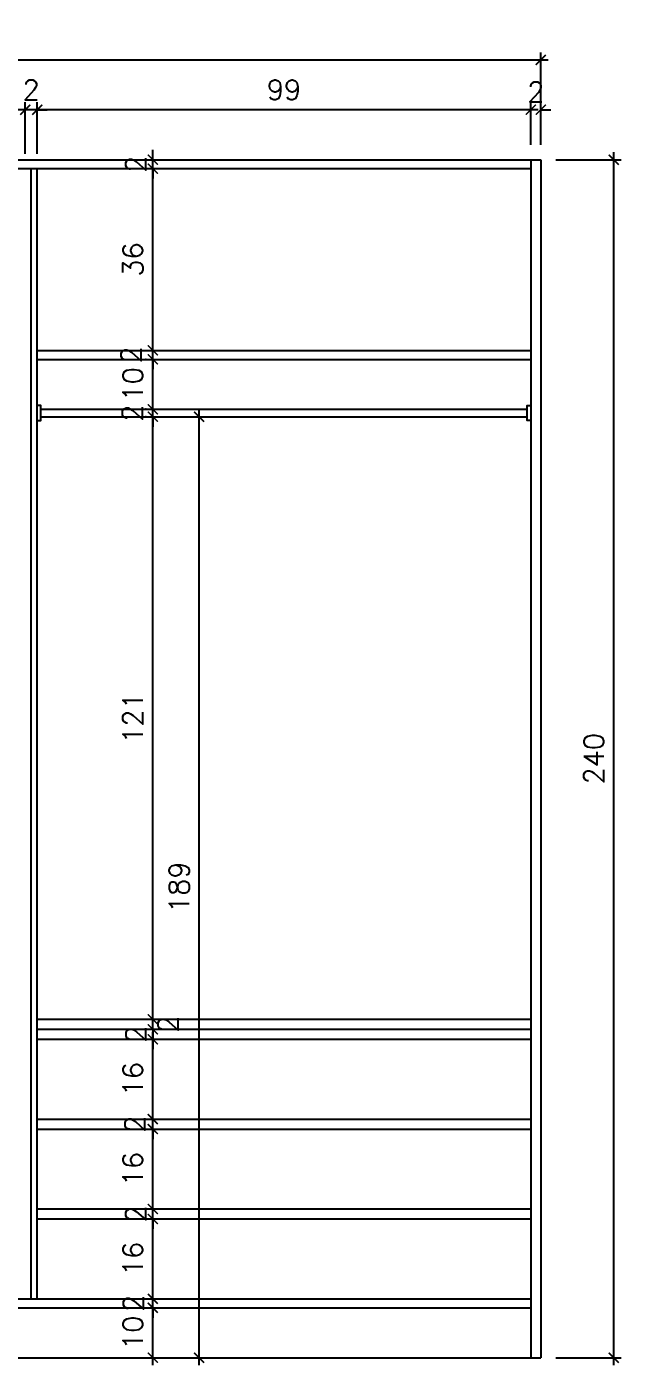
# Model space of a CAD drawing. Header units: centimetres. Extents: x -1287 to 4833, y -4090 to 0.
# Drawn here: x 822.2 to 941.2, y -1468.5 to -1200.4 of the extents above; entities that cross this region are included whole.
import ezdxf

# ---------------------------------------------------------------- set-up
doc = ezdxf.new("R2010")
doc.units = ezdxf.units.CM
doc.header["$LTSCALE"] = 100
doc.header["$MEASUREMENT"] = 0
for name, color, linetype in [('CABINET', 4, 'Continuous'), ('DIM IN', 1, 'Continuous'), ('WALL-03', 2, 'Continuous')]:
    doc.layers.add(name, color=color, linetype=linetype)
doc.styles.add('ROMANS', font='romans')
doc.dimstyles.new('AS-17-100', dxfattribs={"dimtxt": 10, "dimasz": 5, "dimexe": 10, "dimexo": 10, "dimgap": 6, "dimtad": 1, "dimtoh": 1, "dimdec": 0, "dimdsep": 46, "dimtxsty": 'ROMANS', "dimblk1": 'ARCHTICK', "dimblk2": 'ARCHTICK', "dimsah": 1, "dimcen": 25, "dimdle": 10, "dimclrd": 1, "dimclre": 1, "dimclrt": 2, "dimadec": 0, "dimazin": 0, "dimtfac": 1, "dimtdec": 0, "dimtofl": 0, "dimtmove": 2, "dimatfit": 3, "dimldrblk": 'ARCHTICK', "dimfxl": 1, "dimtolj": 1, "dimtzin": 0, "dimarcsym": 0})

# ---------------------------------------------------------------- blocks, each defined once
blk = doc.blocks.new('_ARCHTICK')
at = {"color": 0, "linetype": 'ByBlock', "const_width": 0.15}
blk.add_lwpolyline([(-0.5, -0.5), (0.5, 0.5)], dxfattribs=at)
blk = doc.blocks.new('*D125')
at = {"layer": 'Defpoints', "color": 0, "transparency": 16777216}
for p in [(925.1, -1207.04), (669.31, -1227.04), (925.1, -1227.04)]:
    blk.add_point(p, dxfattribs=at)
at = {"layer": 'DIM IN', "color": 1, "lineweight": -2, "transparency": 16777216}
for p, q in [((669.31, -1224.04), (669.31, -1205.54)), ((925.1, -1224.04), (925.1, -1205.54)), ((667.81, -1207.04), (926.6, -1207.04))]:
    blk.add_line(p, q, dxfattribs=at)
at = {"layer": 'DIM IN', "color": 1, "lineweight": -2, "transparency": 16777216, "xscale": 2, "yscale": 2, "zscale": 2, "rotation": 180}
blk.add_blockref('_ARCHTICK', (669.31, -1207.04), dxfattribs=at)
at = {"layer": 'DIM IN', "color": 1, "lineweight": -2, "transparency": 16777216, "xscale": 2, "yscale": 2, "zscale": 2}
blk.add_blockref('_ARCHTICK', (925.1, -1207.04), dxfattribs=at)
at = {"layer": 'DIM IN', "color": 2, "transparency": 16777216, "insert": (797.21, -1203.04), "char_height": 4, "attachment_point": 5, "style": 'ROMANS'}
blk.add_mtext('\\A1;256', dxfattribs=at)
blk = doc.blocks.new('*D287')
at = {"layer": 'Defpoints', "color": 0, "transparency": 16777216}
for p in [(925.1, -1217.04), (923.1, -1227.04), (925.1, -1227.04)]:
    blk.add_point(p, dxfattribs=at)
at = {"layer": 'DIM IN', "color": 1, "lineweight": -2, "transparency": 16777216}
for p, q in [((923.1, -1217.04), (921.1, -1217.04)), ((923.1, -1224.04), (923.1, -1215.54)), ((925.1, -1224.04), (925.1, -1215.54)), ((925.1, -1217.04), (927.1, -1217.04))]:
    blk.add_line(p, q, dxfattribs=at)
at = {"layer": 'DIM IN', "color": 1, "lineweight": -2, "transparency": 16777216, "xscale": 2, "yscale": 2, "zscale": 2}
blk.add_blockref('_ARCHTICK', (923.1, -1217.04), dxfattribs=at)
at = {"layer": 'DIM IN', "color": 1, "lineweight": -2, "transparency": 16777216, "xscale": 2, "yscale": 2, "zscale": 2, "rotation": 180}
blk.add_blockref('_ARCHTICK', (925.1, -1217.04), dxfattribs=at)
at = {"layer": 'DIM IN', "color": 2, "transparency": 16777216, "insert": (924.1, -1213.47), "char_height": 4, "attachment_point": 5, "style": 'ROMANS'}
blk.add_mtext('\\A1;2', dxfattribs=at)
blk = doc.blocks.new('*D126')
at = {"layer": 'Defpoints', "color": 0, "transparency": 16777216}
for p in [(835.94, -1457.04), (847.44, -1457.04), (835.94, -1467.04)]:
    blk.add_point(p, dxfattribs=at)
at = {"layer": 'DIM IN', "color": 1, "lineweight": -2, "transparency": 16777216}
for p, q in [((847.44, -1468.54), (847.44, -1455.54)), ((838.94, -1457.04), (848.94, -1457.04)), ((838.94, -1467.04), (848.94, -1467.04))]:
    blk.add_line(p, q, dxfattribs=at)
at = {"layer": 'DIM IN', "color": 1, "lineweight": -2, "transparency": 16777216, "xscale": 2, "yscale": 2, "zscale": 2}
for p, rotation in [((847.44, -1457.04), 90), ((847.44, -1467.04), 270)]:
    blk.add_blockref('_ARCHTICK', p, dxfattribs=dict(at, rotation=rotation))
at = {"layer": 'DIM IN', "color": 2, "transparency": 16777216, "insert": (843.44, -1462.04), "char_height": 4, "attachment_point": 5, "rotation": 90, "style": 'ROMANS'}
blk.add_mtext('\\A1;10', dxfattribs=at)
blk = doc.blocks.new('*D127')
at = {"layer": 'Defpoints', "color": 0, "transparency": 16777216}
for p in [(835.94, -1439.24), (847.44, -1439.24), (835.94, -1455.24)]:
    blk.add_point(p, dxfattribs=at)
at = {"layer": 'DIM IN', "color": 1, "lineweight": -2, "transparency": 16777216}
for p, q in [((838.94, -1439.24), (848.94, -1439.24)), ((847.44, -1456.74), (847.44, -1437.74)), ((838.94, -1455.24), (848.94, -1455.24))]:
    blk.add_line(p, q, dxfattribs=at)
at = {"layer": 'DIM IN', "color": 1, "lineweight": -2, "transparency": 16777216, "xscale": 2, "yscale": 2, "zscale": 2}
for p, rotation in [((847.44, -1439.24), 90), ((847.44, -1455.24), 270)]:
    blk.add_blockref('_ARCHTICK', p, dxfattribs=dict(at, rotation=rotation))
at = {"layer": 'DIM IN', "color": 2, "transparency": 16777216, "insert": (843.44, -1447.24), "char_height": 4, "attachment_point": 5, "rotation": 90, "style": 'ROMANS'}
blk.add_mtext('\\A1;16', dxfattribs=at)
blk = doc.blocks.new('*D128')
at = {"layer": 'Defpoints', "color": 0, "transparency": 16777216}
for p in [(835.94, -1437.24), (835.94, -1439.24), (847.44, -1437.24)]:
    blk.add_point(p, dxfattribs=at)
at = {"layer": 'DIM IN', "color": 1, "lineweight": -2, "transparency": 16777216}
for p, q in [((847.44, -1437.24), (847.44, -1435.24)), ((838.94, -1437.24), (848.94, -1437.24)), ((838.94, -1439.24), (848.94, -1439.24)), ((847.44, -1439.24), (847.44, -1441.24))]:
    blk.add_line(p, q, dxfattribs=at)
at = {"layer": 'DIM IN', "color": 1, "lineweight": -2, "transparency": 16777216, "xscale": 2, "yscale": 2, "zscale": 2}
for p, rotation in [((847.44, -1437.24), 270), ((847.44, -1439.24), 90)]:
    blk.add_blockref('_ARCHTICK', p, dxfattribs=dict(at, rotation=rotation))
at = {"layer": 'DIM IN', "color": 2, "transparency": 16777216, "insert": (844.04, -1438.24), "char_height": 4, "attachment_point": 5, "rotation": 90, "style": 'ROMANS'}
blk.add_mtext('\\A1;2', dxfattribs=at)
blk = doc.blocks.new('*D129')
at = {"layer": 'Defpoints', "color": 0, "transparency": 16777216}
for p in [(835.94, -1421.24), (847.44, -1421.24), (835.94, -1437.24)]:
    blk.add_point(p, dxfattribs=at)
at = {"layer": 'DIM IN', "color": 1, "lineweight": -2, "transparency": 16777216}
for p, q in [((847.44, -1438.74), (847.44, -1419.74)), ((838.94, -1421.24), (848.94, -1421.24)), ((838.94, -1437.24), (848.94, -1437.24))]:
    blk.add_line(p, q, dxfattribs=at)
at = {"layer": 'DIM IN', "color": 1, "lineweight": -2, "transparency": 16777216, "xscale": 2, "yscale": 2, "zscale": 2}
for p, rotation in [((847.44, -1421.24), 90), ((847.44, -1437.24), 270)]:
    blk.add_blockref('_ARCHTICK', p, dxfattribs=dict(at, rotation=rotation))
at = {"layer": 'DIM IN', "color": 2, "transparency": 16777216, "insert": (843.44, -1429.24), "char_height": 4, "attachment_point": 5, "rotation": 90, "style": 'ROMANS'}
blk.add_mtext('\\A1;16', dxfattribs=at)
blk = doc.blocks.new('*D130')
at = {"layer": 'Defpoints', "color": 0, "transparency": 16777216}
for p in [(835.94, -1419.24), (847.44, -1419.24), (835.94, -1421.24)]:
    blk.add_point(p, dxfattribs=at)
at = {"layer": 'DIM IN', "color": 1, "lineweight": -2, "transparency": 16777216}
for p, q in [((847.44, -1419.24), (847.44, -1417.24)), ((838.94, -1419.24), (848.94, -1419.24)), ((838.94, -1421.24), (848.94, -1421.24)), ((847.44, -1421.24), (847.44, -1423.24))]:
    blk.add_line(p, q, dxfattribs=at)
at = {"layer": 'DIM IN', "color": 1, "lineweight": -2, "transparency": 16777216, "xscale": 2, "yscale": 2, "zscale": 2}
for p, rotation in [((847.44, -1419.24), 270), ((847.44, -1421.24), 90)]:
    blk.add_blockref('_ARCHTICK', p, dxfattribs=dict(at, rotation=rotation))
at = {"layer": 'DIM IN', "color": 2, "transparency": 16777216, "insert": (843.87, -1420.24), "char_height": 4, "attachment_point": 5, "rotation": 90, "style": 'ROMANS'}
blk.add_mtext('\\A1;2', dxfattribs=at)
blk = doc.blocks.new('*D131')
at = {"layer": 'Defpoints', "color": 0, "transparency": 16777216}
for p in [(835.94, -1403.24), (847.44, -1403.24), (835.94, -1419.24)]:
    blk.add_point(p, dxfattribs=at)
at = {"layer": 'DIM IN', "color": 1, "lineweight": -2, "transparency": 16777216}
for p, q in [((847.44, -1420.74), (847.44, -1401.74)), ((838.94, -1403.24), (848.94, -1403.24)), ((838.94, -1419.24), (848.94, -1419.24))]:
    blk.add_line(p, q, dxfattribs=at)
at = {"layer": 'DIM IN', "color": 1, "lineweight": -2, "transparency": 16777216, "xscale": 2, "yscale": 2, "zscale": 2}
for p, rotation in [((847.44, -1403.24), 90), ((847.44, -1419.24), 270)]:
    blk.add_blockref('_ARCHTICK', p, dxfattribs=dict(at, rotation=rotation))
at = {"layer": 'DIM IN', "color": 2, "transparency": 16777216, "insert": (843.44, -1411.24), "char_height": 4, "attachment_point": 5, "rotation": 90, "style": 'ROMANS'}
blk.add_mtext('\\A1;16', dxfattribs=at)
blk = doc.blocks.new('*D132')
at = {"layer": 'Defpoints', "color": 0, "transparency": 16777216}
for p in [(835.94, -1401.24), (847.44, -1401.24), (835.94, -1403.24)]:
    blk.add_point(p, dxfattribs=at)
at = {"layer": 'DIM IN', "color": 1, "lineweight": -2, "transparency": 16777216}
for p, q in [((847.44, -1401.24), (847.44, -1399.24)), ((838.94, -1401.24), (848.94, -1401.24)), ((838.94, -1403.24), (848.94, -1403.24)), ((847.44, -1403.24), (847.44, -1405.24))]:
    blk.add_line(p, q, dxfattribs=at)
at = {"layer": 'DIM IN', "color": 1, "lineweight": -2, "transparency": 16777216, "xscale": 2, "yscale": 2, "zscale": 2}
for p, rotation in [((847.44, -1401.24), 270), ((847.44, -1403.24), 90)]:
    blk.add_blockref('_ARCHTICK', p, dxfattribs=dict(at, rotation=rotation))
at = {"layer": 'DIM IN', "color": 2, "transparency": 16777216, "insert": (844.07, -1402.24), "char_height": 4, "attachment_point": 5, "rotation": 90, "style": 'ROMANS'}
blk.add_mtext('\\A1;2', dxfattribs=at)
blk = doc.blocks.new('*D133')
at = {"layer": 'Defpoints', "color": 0, "transparency": 16777216}
for p in [(835.94, -1399.24), (847.44, -1399.24), (835.94, -1401.24)]:
    blk.add_point(p, dxfattribs=at)
at = {"layer": 'DIM IN', "color": 1, "lineweight": -2, "transparency": 16777216}
for p, q in [((838.94, -1399.24), (848.94, -1399.24)), ((847.44, -1399.24), (847.44, -1397.24)), ((838.94, -1401.24), (848.94, -1401.24)), ((847.44, -1401.24), (847.44, -1403.24))]:
    blk.add_line(p, q, dxfattribs=at)
at = {"layer": 'DIM IN', "color": 1, "lineweight": -2, "transparency": 16777216, "xscale": 2, "yscale": 2, "zscale": 2}
for p, rotation in [((847.44, -1399.24), 270), ((847.44, -1401.24), 90)]:
    blk.add_blockref('_ARCHTICK', p, dxfattribs=dict(at, rotation=rotation))
at = {"layer": 'DIM IN', "color": 2, "transparency": 16777216, "insert": (850.53, -1400.24), "char_height": 4, "attachment_point": 5, "rotation": 90, "style": 'ROMANS'}
blk.add_mtext('\\A1;2', dxfattribs=at)
blk = doc.blocks.new('*D134')
at = {"layer": 'Defpoints', "color": 0, "transparency": 16777216}
for p in [(835.94, -1455.24), (847.44, -1455.24), (835.94, -1457.04)]:
    blk.add_point(p, dxfattribs=at)
at = {"layer": 'DIM IN', "color": 1, "lineweight": -2, "transparency": 16777216}
for p, q in [((838.94, -1455.24), (848.94, -1455.24)), ((847.44, -1455.24), (847.44, -1453.24)), ((838.94, -1457.04), (848.94, -1457.04)), ((847.44, -1457.04), (847.44, -1459.04))]:
    blk.add_line(p, q, dxfattribs=at)
at = {"layer": 'DIM IN', "color": 1, "lineweight": -2, "transparency": 16777216, "xscale": 2, "yscale": 2, "zscale": 2}
for p, rotation in [((847.44, -1455.24), 270), ((847.44, -1457.04), 90)]:
    blk.add_blockref('_ARCHTICK', p, dxfattribs=dict(at, rotation=rotation))
at = {"layer": 'DIM IN', "color": 2, "transparency": 16777216, "insert": (843.57, -1456.14), "char_height": 4, "attachment_point": 5, "rotation": 90, "style": 'ROMANS'}
blk.add_mtext('\\A1;2', dxfattribs=at)
blk = doc.blocks.new('*D317')
at = {"layer": 'Defpoints', "color": 0, "transparency": 16777216}
for p in [(831.18, -1265.24), (847.44, -1265.24), (831.18, -1267.04)]:
    blk.add_point(p, dxfattribs=at)
at = {"layer": 'DIM IN', "color": 1, "lineweight": -2, "transparency": 16777216}
for p, q in [((834.18, -1265.24), (848.94, -1265.24)), ((847.44, -1265.24), (847.44, -1263.24)), ((834.18, -1267.04), (848.94, -1267.04)), ((847.44, -1267.04), (847.44, -1269.04))]:
    blk.add_line(p, q, dxfattribs=at)
at = {"layer": 'DIM IN', "color": 1, "lineweight": -2, "transparency": 16777216, "xscale": 2, "yscale": 2, "zscale": 2}
for p, rotation in [((847.44, -1265.24), 270), ((847.44, -1267.04), 90)]:
    blk.add_blockref('_ARCHTICK', p, dxfattribs=dict(at, rotation=rotation))
at = {"layer": 'DIM IN', "color": 2, "transparency": 16777216, "insert": (843.1, -1266.14), "char_height": 4, "attachment_point": 5, "rotation": 90, "style": 'ROMANS'}
blk.add_mtext('\\A1;2', dxfattribs=at)
blk = doc.blocks.new('*D318')
at = {"layer": 'Defpoints', "color": 0, "transparency": 16777216}
for p in [(831.18, -1228.84), (847.44, -1228.84), (831.18, -1265.24)]:
    blk.add_point(p, dxfattribs=at)
at = {"layer": 'DIM IN', "color": 1, "lineweight": -2, "transparency": 16777216}
for p, q in [((847.44, -1266.74), (847.44, -1227.34)), ((834.18, -1228.84), (848.94, -1228.84)), ((834.18, -1265.24), (848.94, -1265.24))]:
    blk.add_line(p, q, dxfattribs=at)
at = {"layer": 'DIM IN', "color": 1, "lineweight": -2, "transparency": 16777216, "xscale": 2, "yscale": 2, "zscale": 2}
for p, rotation in [((847.44, -1228.84), 90), ((847.44, -1265.24), 270)]:
    blk.add_blockref('_ARCHTICK', p, dxfattribs=dict(at, rotation=rotation))
at = {"layer": 'DIM IN', "color": 2, "transparency": 16777216, "insert": (843.44, -1247.04), "char_height": 4, "attachment_point": 5, "rotation": 90, "style": 'ROMANS'}
blk.add_mtext('\\A1;36', dxfattribs=at)
blk = doc.blocks.new('*D173')
at = {"layer": 'Defpoints', "color": 0, "transparency": 16777216}
for p in [(850.44, -1278.54), (856.7, -1278.54), (847.44, -1467.04)]:
    blk.add_point(p, dxfattribs=at)
at = {"layer": 'DIM IN', "color": 1, "lineweight": -2, "transparency": 16777216}
for p, q in [((853.44, -1278.54), (858.2, -1278.54)), ((856.7, -1468.54), (856.7, -1277.04)), ((850.44, -1467.04), (858.2, -1467.04))]:
    blk.add_line(p, q, dxfattribs=at)
at = {"layer": 'DIM IN', "color": 1, "lineweight": -2, "transparency": 16777216, "xscale": 2, "yscale": 2, "zscale": 2}
for p, rotation in [((856.7, -1278.54), 90), ((856.7, -1467.04), 270)]:
    blk.add_blockref('_ARCHTICK', p, dxfattribs=dict(at, rotation=rotation))
at = {"layer": 'DIM IN', "color": 2, "transparency": 16777216, "insert": (852.7, -1372.79), "char_height": 4, "attachment_point": 5, "rotation": 90, "style": 'ROMANS'}
blk.add_mtext('\\A1;189', dxfattribs=at)
blk = doc.blocks.new('*D319')
at = {"layer": 'Defpoints', "color": 0, "transparency": 16777216}
for p in [(824.3, -1217.04), (923.1, -1227.04), (824.3, -1228.84)]:
    blk.add_point(p, dxfattribs=at)
at = {"layer": 'DIM IN', "color": 1, "lineweight": -2, "transparency": 16777216}
for p, q in [((924.6, -1217.04), (822.8, -1217.04)), ((824.3, -1225.84), (824.3, -1215.54)), ((923.1, -1224.04), (923.1, -1215.54))]:
    blk.add_line(p, q, dxfattribs=at)
at = {"layer": 'DIM IN', "color": 1, "lineweight": -2, "transparency": 16777216, "xscale": 2, "yscale": 2, "zscale": 2, "rotation": 180}
blk.add_blockref('_ARCHTICK', (824.3, -1217.04), dxfattribs=at)
at = {"layer": 'DIM IN', "color": 1, "lineweight": -2, "transparency": 16777216, "xscale": 2, "yscale": 2, "zscale": 2}
blk.add_blockref('_ARCHTICK', (923.1, -1217.04), dxfattribs=at)
at = {"layer": 'DIM IN', "color": 2, "transparency": 16777216, "insert": (873.7, -1213.04), "char_height": 4, "attachment_point": 5, "style": 'ROMANS'}
blk.add_mtext('\\A1;99', dxfattribs=at)
blk = doc.blocks.new('*D320')
at = {"layer": 'Defpoints', "color": 0, "transparency": 16777216}
for p in [(821.9, -1217.04), (821.9, -1228.84), (824.3, -1228.84)]:
    blk.add_point(p, dxfattribs=at)
at = {"layer": 'DIM IN', "color": 1, "lineweight": -2, "transparency": 16777216}
for p, q in [((821.9, -1217.04), (819.9, -1217.04)), ((821.9, -1225.84), (821.9, -1215.54)), ((824.3, -1225.84), (824.3, -1215.54)), ((824.3, -1217.04), (826.3, -1217.04))]:
    blk.add_line(p, q, dxfattribs=at)
at = {"layer": 'DIM IN', "color": 1, "lineweight": -2, "transparency": 16777216, "xscale": 2, "yscale": 2, "zscale": 2}
blk.add_blockref('_ARCHTICK', (821.9, -1217.04), dxfattribs=at)
at = {"layer": 'DIM IN', "color": 1, "lineweight": -2, "transparency": 16777216, "xscale": 2, "yscale": 2, "zscale": 2, "rotation": 180}
blk.add_blockref('_ARCHTICK', (824.3, -1217.04), dxfattribs=at)
at = {"layer": 'DIM IN', "color": 2, "transparency": 16777216, "insert": (823.1, -1213.05), "char_height": 4, "attachment_point": 5, "style": 'ROMANS'}
blk.add_mtext('\\A1;2', dxfattribs=at)
blk = doc.blocks.new('*D321')
at = {"layer": 'Defpoints', "color": 0, "transparency": 16777216}
for p in [(723.3, -1217.04), (723.3, -1228.84), (821.9, -1228.84)]:
    blk.add_point(p, dxfattribs=at)
at = {"layer": 'DIM IN', "color": 1, "lineweight": -2, "transparency": 16777216}
for p, q in [((823.4, -1217.04), (721.8, -1217.04)), ((723.3, -1225.84), (723.3, -1215.54)), ((821.9, -1225.84), (821.9, -1215.54))]:
    blk.add_line(p, q, dxfattribs=at)
at = {"layer": 'DIM IN', "color": 1, "lineweight": -2, "transparency": 16777216, "xscale": 2, "yscale": 2, "zscale": 2, "rotation": 180}
blk.add_blockref('_ARCHTICK', (723.3, -1217.04), dxfattribs=at)
at = {"layer": 'DIM IN', "color": 1, "lineweight": -2, "transparency": 16777216, "xscale": 2, "yscale": 2, "zscale": 2}
blk.add_blockref('_ARCHTICK', (821.9, -1217.04), dxfattribs=at)
at = {"layer": 'DIM IN', "color": 2, "transparency": 16777216, "insert": (772.6, -1213.04), "char_height": 4, "attachment_point": 5, "style": 'ROMANS'}
blk.add_mtext('\\A1;99', dxfattribs=at)
blk = doc.blocks.new('*D326')
at = {"layer": 'Defpoints', "color": 0, "transparency": 16777216}
for p in [(847.44, -1227.04), (847.44, -1227.04), (831.18, -1228.84)]:
    blk.add_point(p, dxfattribs=at)
at = {"layer": 'DIM IN', "color": 1, "lineweight": -2, "transparency": 16777216}
for p, q in [((847.44, -1227.04), (847.44, -1225.04)), ((844.44, -1227.04), (845.94, -1227.04)), ((834.18, -1228.84), (848.94, -1228.84)), ((847.44, -1228.84), (847.44, -1230.84))]:
    blk.add_line(p, q, dxfattribs=at)
at = {"layer": 'DIM IN', "color": 1, "lineweight": -2, "transparency": 16777216, "xscale": 2, "yscale": 2, "zscale": 2}
for p, rotation in [((847.44, -1227.04), 270), ((847.44, -1228.84), 90)]:
    blk.add_blockref('_ARCHTICK', p, dxfattribs=dict(at, rotation=rotation))
at = {"layer": 'DIM IN', "color": 2, "transparency": 16777216, "insert": (844.03, -1227.94), "char_height": 4, "attachment_point": 5, "rotation": 90, "style": 'ROMANS'}
blk.add_mtext('\\A1;2', dxfattribs=at)
blk = doc.blocks.new('*D327')
at = {"layer": 'Defpoints', "color": 0, "transparency": 16777216}
for p in [(847.44, -1278.54), (849.13, -1278.54), (835.94, -1399.24)]:
    blk.add_point(p, dxfattribs=at)
at = {"layer": 'DIM IN', "color": 1, "lineweight": -2, "transparency": 16777216}
for p, q in [((846.13, -1278.54), (845.94, -1278.54)), ((847.44, -1400.74), (847.44, -1277.04)), ((838.94, -1399.24), (848.94, -1399.24))]:
    blk.add_line(p, q, dxfattribs=at)
at = {"layer": 'DIM IN', "color": 1, "lineweight": -2, "transparency": 16777216, "xscale": 2, "yscale": 2, "zscale": 2}
for p, rotation in [((847.44, -1278.54), 90), ((847.44, -1399.24), 270)]:
    blk.add_blockref('_ARCHTICK', p, dxfattribs=dict(at, rotation=rotation))
at = {"layer": 'DIM IN', "color": 2, "transparency": 16777216, "insert": (843.44, -1338.89), "char_height": 4, "attachment_point": 5, "rotation": 90, "style": 'ROMANS'}
blk.add_mtext('\\A1;121', dxfattribs=at)
blk = doc.blocks.new('*D328')
at = {"layer": 'Defpoints', "color": 0, "transparency": 16777216}
for p in [(847.44, -1277.04), (849.13, -1277.04), (849.13, -1278.54)]:
    blk.add_point(p, dxfattribs=at)
at = {"layer": 'DIM IN', "color": 1, "lineweight": -2, "transparency": 16777216}
for p, q in [((847.44, -1277.04), (847.44, -1275.04)), ((846.13, -1277.04), (845.94, -1277.04)), ((846.13, -1278.54), (845.94, -1278.54)), ((847.44, -1278.54), (847.44, -1280.54))]:
    blk.add_line(p, q, dxfattribs=at)
at = {"layer": 'DIM IN', "color": 1, "lineweight": -2, "transparency": 16777216, "xscale": 2, "yscale": 2, "zscale": 2}
for p, rotation in [((847.44, -1277.04), 270), ((847.44, -1278.54), 90)]:
    blk.add_blockref('_ARCHTICK', p, dxfattribs=dict(at, rotation=rotation))
at = {"layer": 'DIM IN', "color": 2, "transparency": 16777216, "insert": (843.34, -1277.79), "char_height": 4, "attachment_point": 5, "rotation": 90, "style": 'ROMANS'}
blk.add_mtext('\\A1;2', dxfattribs=at)
blk = doc.blocks.new('*D329')
at = {"layer": 'Defpoints', "color": 0, "transparency": 16777216}
for p in [(847.44, -1267.04), (849.13, -1267.04), (849.13, -1277.04)]:
    blk.add_point(p, dxfattribs=at)
at = {"layer": 'DIM IN', "color": 1, "lineweight": -2, "transparency": 16777216}
for p, q in [((847.44, -1278.54), (847.44, -1265.54)), ((846.13, -1267.04), (845.94, -1267.04)), ((846.13, -1277.04), (845.94, -1277.04))]:
    blk.add_line(p, q, dxfattribs=at)
at = {"layer": 'DIM IN', "color": 1, "lineweight": -2, "transparency": 16777216, "xscale": 2, "yscale": 2, "zscale": 2}
for p, rotation in [((847.44, -1267.04), 90), ((847.44, -1277.04), 270)]:
    blk.add_blockref('_ARCHTICK', p, dxfattribs=dict(at, rotation=rotation))
at = {"layer": 'DIM IN', "color": 2, "transparency": 16777216, "insert": (843.44, -1272.04), "char_height": 4, "attachment_point": 5, "rotation": 90, "style": 'ROMANS'}
blk.add_mtext('\\A1;10', dxfattribs=at)
blk = doc.blocks.new('*D174')
at = {"layer": 'Defpoints', "color": 0, "transparency": 16777216}
for p in [(925.1, -1227.04), (939.69, -1227.04), (925.1, -1467.04)]:
    blk.add_point(p, dxfattribs=at)
at = {"layer": 'DIM IN', "color": 1, "lineweight": -2, "transparency": 16777216}
for p, q in [((928.1, -1227.04), (941.19, -1227.04)), ((939.69, -1468.54), (939.69, -1225.54)), ((928.1, -1467.04), (941.19, -1467.04))]:
    blk.add_line(p, q, dxfattribs=at)
at = {"layer": 'DIM IN', "color": 1, "lineweight": -2, "transparency": 16777216, "xscale": 2, "yscale": 2, "zscale": 2}
for p, rotation in [((939.69, -1227.04), 90), ((939.69, -1467.04), 270)]:
    blk.add_blockref('_ARCHTICK', p, dxfattribs=dict(at, rotation=rotation))
at = {"layer": 'DIM IN', "color": 2, "transparency": 16777216, "insert": (935.69, -1347.04), "char_height": 4, "attachment_point": 5, "rotation": 90, "style": 'ROMANS'}
blk.add_mtext('\\A1;240', dxfattribs=at)

msp = doc.modelspace()

# ---------------------------------------------------------------- linework, layer by layer
at = {"layer": 'CABINET', "color": 2}
for p, q in [((670.1, -1227.04), (925.1, -1227.04)), ((925.1, -1227.04), (925.1, -1467.04))]:
    msp.add_line(p, q, dxfattribs=at)
at = {"layer": 'CABINET', "color": 1}
for p, q in [((923.1, -1227.04), (923.1, -1467.04)), ((672.1, -1228.84), (923.1, -1228.84)), ((823.1, -1455.24), (823.1, -1228.84)), ((823.1, -1455.24), (823.1, -1228.84)), ((824.3, -1455.24), (824.3, -1228.84)), ((824.3, -1265.24), (923.1, -1265.24)), ((824.3, -1267.04), (923.1, -1267.04)), ((825, -1277.04), (922.4, -1277.04)), ((825, -1278.54), (922.4, -1278.54)), ((824.3, -1399.24), (923.1, -1399.24)), ((824.3, -1401.24), (923.1, -1401.24)), ((824.3, -1403.24), (923.1, -1403.24)), ((824.3, -1419.24), (923.1, -1419.24)), ((824.3, -1421.24), (923.1, -1421.24)), ((824.3, -1437.24), (923.1, -1437.24)), ((824.3, -1439.24), (923.1, -1439.24)), ((723.3, -1455.24), (923.1, -1455.24)), ((672.1, -1457.04), (923.1, -1457.04))]:
    msp.add_line(p, q, dxfattribs=at)
for points in [[(824.3, -1279.29), (825, -1279.29), (825, -1276.29), (824.3, -1276.29)], [(923.1, -1279.29), (922.4, -1279.29), (922.4, -1276.29), (923.1, -1276.29)]]:
    msp.add_lwpolyline(points, dxfattribs=at)
at = {"layer": 'WALL-03'}
msp.add_line((670.1, -1467.04), (925.1, -1467.04), dxfattribs=at)

# ---------------------------------------------------------------- dimensions: what is measured, and where the dimension line sits
at = {"layer": 'DIM IN'}
for base, p1, p2, picture, middle in [((925.1, -1207.04), (669.31, -1227.04), (925.1, -1227.04), '*D125', (797.21, -1203.04)), ((723.3, -1217.04), (821.9, -1228.84), (723.3, -1228.84), '*D321', (772.6, -1213.04)), ((824.3, -1217.04), (923.1, -1227.04), (824.3, -1228.84), '*D319', (873.7, -1213.04))]:
    dim = msp.add_linear_dim(base=base, p1=p1, p2=p2, dimstyle='AS-17-100', override={"dimtxt": 4, "dimasz": 2, "dimexe": 1.5, "dimexo": 3, "dimgap": 2, "dimdle": 1.5}, dxfattribs=at)
    dim.commit()
    dim.dimension.update_dxf_attribs({"geometry": picture, "text_midpoint": middle})
for base, p1, p2, picture, middle in [((821.9, -1217.04), (824.3, -1228.84), (821.9, -1228.84), '*D320', (823.1, -1213.05)), ((925.1, -1217.04), (923.1, -1227.04), (925.1, -1227.04), '*D287', (924.1, -1213.47))]:
    dim = msp.add_linear_dim(base=base, p1=p1, p2=p2, dimstyle='AS-17-100', override={"dimtxt": 4, "dimasz": 2, "dimexe": 1.5, "dimexo": 3, "dimgap": 2, "dimdle": 1.5}, dxfattribs=at)
    dim.commit()
    dim.dimension.update_dxf_attribs({"geometry": picture, "text_midpoint": middle, "dimtype": 160})
for base, p1, p2, picture, middle in [((847.44, -1227.04), (831.18, -1228.84), (847.44, -1227.04), '*D326', (844.03, -1227.94)), ((847.44, -1265.24), (831.18, -1267.04), (831.18, -1265.24), '*D317', (843.1, -1266.14)), ((847.44237785, -1277.04163752), (849.13175487, -1278.54163752), (849.13175487, -1277.04163752), '*D328', (843.33984204, -1277.79163752)), ((847.44, -1399.24), (835.94, -1401.24), (835.94, -1399.24), '*D133', (850.53, -1400.24)), ((847.44, -1401.24), (835.94, -1403.24), (835.94, -1401.24), '*D132', (844.07, -1402.24)), ((847.44, -1419.24), (835.94, -1421.24), (835.94, -1419.24), '*D130', (843.87, -1420.24)), ((847.44, -1437.24), (835.94, -1439.24), (835.94, -1437.24), '*D128', (844.04, -1438.24)), ((847.44, -1455.24), (835.94, -1457.04), (835.94, -1455.24), '*D134', (843.57, -1456.14))]:
    dim = msp.add_linear_dim(base=base, p1=p1, p2=p2, angle=90, dimstyle='AS-17-100', override={"dimtxt": 4, "dimasz": 2, "dimexe": 1.5, "dimexo": 3, "dimgap": 2, "dimdle": 1.5}, dxfattribs=at)
    dim.commit()
    dim.dimension.update_dxf_attribs({"geometry": picture, "text_midpoint": middle, "dimtype": 160})
for base, p1, p2, picture, middle in [((847.44, -1228.84), (831.18, -1265.24), (831.18, -1228.84), '*D318', (843.44, -1247.04)), ((939.69, -1227.04), (925.1, -1467.04), (925.1, -1227.04), '*D174', (935.69, -1347.04)), ((847.44, -1267.04), (849.13, -1277.04), (849.13, -1267.04), '*D329', (843.44, -1272.04)), ((847.44, -1278.54), (835.94, -1399.24), (849.13, -1278.54), '*D327', (843.44, -1338.89)), ((856.7009087, -1278.54163752), (847.44237785, -1467.04163752), (850.44237785, -1278.54163752), '*D173', (852.7009087, -1372.79163752)), ((847.44, -1403.24), (835.94, -1419.24), (835.94, -1403.24), '*D131', (843.44, -1411.24)), ((847.44, -1421.24), (835.94, -1437.24), (835.94, -1421.24), '*D129', (843.44, -1429.24)), ((847.44, -1439.24), (835.94, -1455.24), (835.94, -1439.24), '*D127', (843.44, -1447.24)), ((847.44, -1457.04), (835.94, -1467.04), (835.94, -1457.04), '*D126', (843.44, -1462.04))]:
    dim = msp.add_linear_dim(base=base, p1=p1, p2=p2, angle=90, dimstyle='AS-17-100', override={"dimtxt": 4, "dimasz": 2, "dimexe": 1.5, "dimexo": 3, "dimgap": 2, "dimdle": 1.5}, dxfattribs=at)
    dim.commit()
    dim.dimension.update_dxf_attribs({"geometry": picture, "text_midpoint": middle})

doc.saveas('drawing.dxf')
